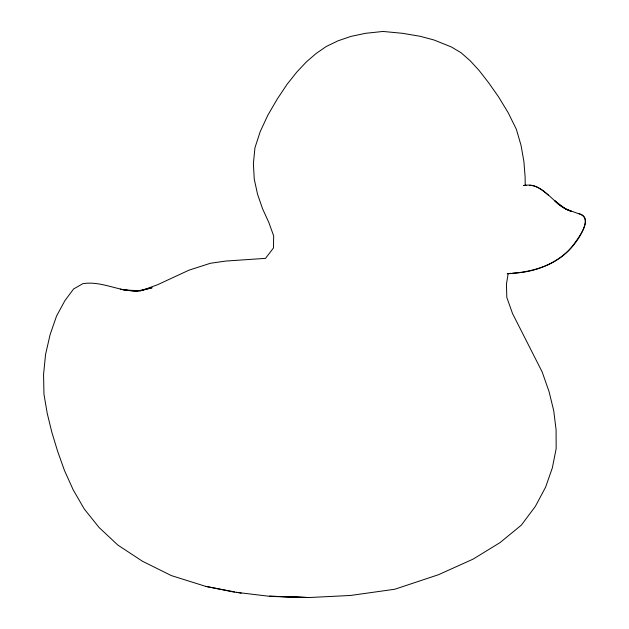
<?xml version="1.0" encoding="UTF-8"?>
<svg xmlns="http://www.w3.org/2000/svg" width="629" height="629" viewBox="0 0 629 629"><rect width="100%" height="100%" fill="white"/><g stroke="black" fill="none" stroke-linecap="round" stroke-linejoin="round"><path stroke-width="0.94" d="M508.161 273.709L506.447 284.111L506.801 297.391L512.525 313.533L542.112 371.818L549.046 391.537L553.748 410.823L556.083 429.788L556.162 448.689L552.348 467.858L545.602 487.168L535.358 506.376L521.339 525.144L500 542.63L473.032 559.15L438.555 574.694L394.831 589.231L350.565 595.459L308.831 597.55L270.596 596.441L233.422 591.983L205.73 586.377L171.363 575.598L142.5 561.28L117.812 545.036L99.075 527.495L84.317 509.05L73.208 489.881L64.457 470.453L57.632 451.3L51.853 432.304L47.222 413.355L43.959 394.226L43.566 374.483L45.563 354.434L50.1 334.659L56.555 316.017L64.913 300.631L73.585 288.978L82.871 283.671C102.755 280.44 121.24 293.169 141.03 290.724L125.446 290.111L120.288 289.301L136.273 291.251L152.132 287.76L142.885 290.228M141.95 290.394L157.462 284.78L188.952 270.187L210.408 263.268L225.882 261.051L265.524 258.362L273.458 247.991L273.662 235.914L268.905 222.635L262.56 208.757L257.536 194.196L254.258 179.131L253.393 163.579L254.965 147.713L260.249 131.516L267.844 115.201L277.145 99.24L287.083 84.278L296.825 72.06L306.417 61.854L316.065 53.551L326.152 46.546L337.922 40.861L350.864 36.411L365.598 33.313L383.03 31.45L402.536 33.313L420.148 36.285L433.916 39.965L451.205 46.876L461.081 52.75L470.162 60.73L478.991 70.33L488.584 82.666L498.616 96.96L508.232 112.827L516.378 129.33L521.071 145.503L523.878 161.425L525.129 177.016L525.191 185.579M508.13 273.591L510.952 273.3M512.839 273.112C542.174 272.294 571.69 256.679 583.476 228.862C585.151 224.584 587.219 218.129 582.312 215.126C572.665 211.171 562.004 209.127 554.817 200.761L565.809 209.127L571.391 211.344C553.74 206.564 543.999 181.451 523.43 185.516L526.088 185.39M507.178 273.78C531.67 272.302 558.348 265.493 573.562 244.657C578.413 237.636 594.106 218.64 578.9 213.514M529.618 185.217C537.158 185.264 543.094 190.87 548.653 195.36M205.73 586.377L234.523 591.881M236.449 592.251L241.245 593.163M308.564 597.511L269.621 596.206L308.564 597.511"/></g></svg>
